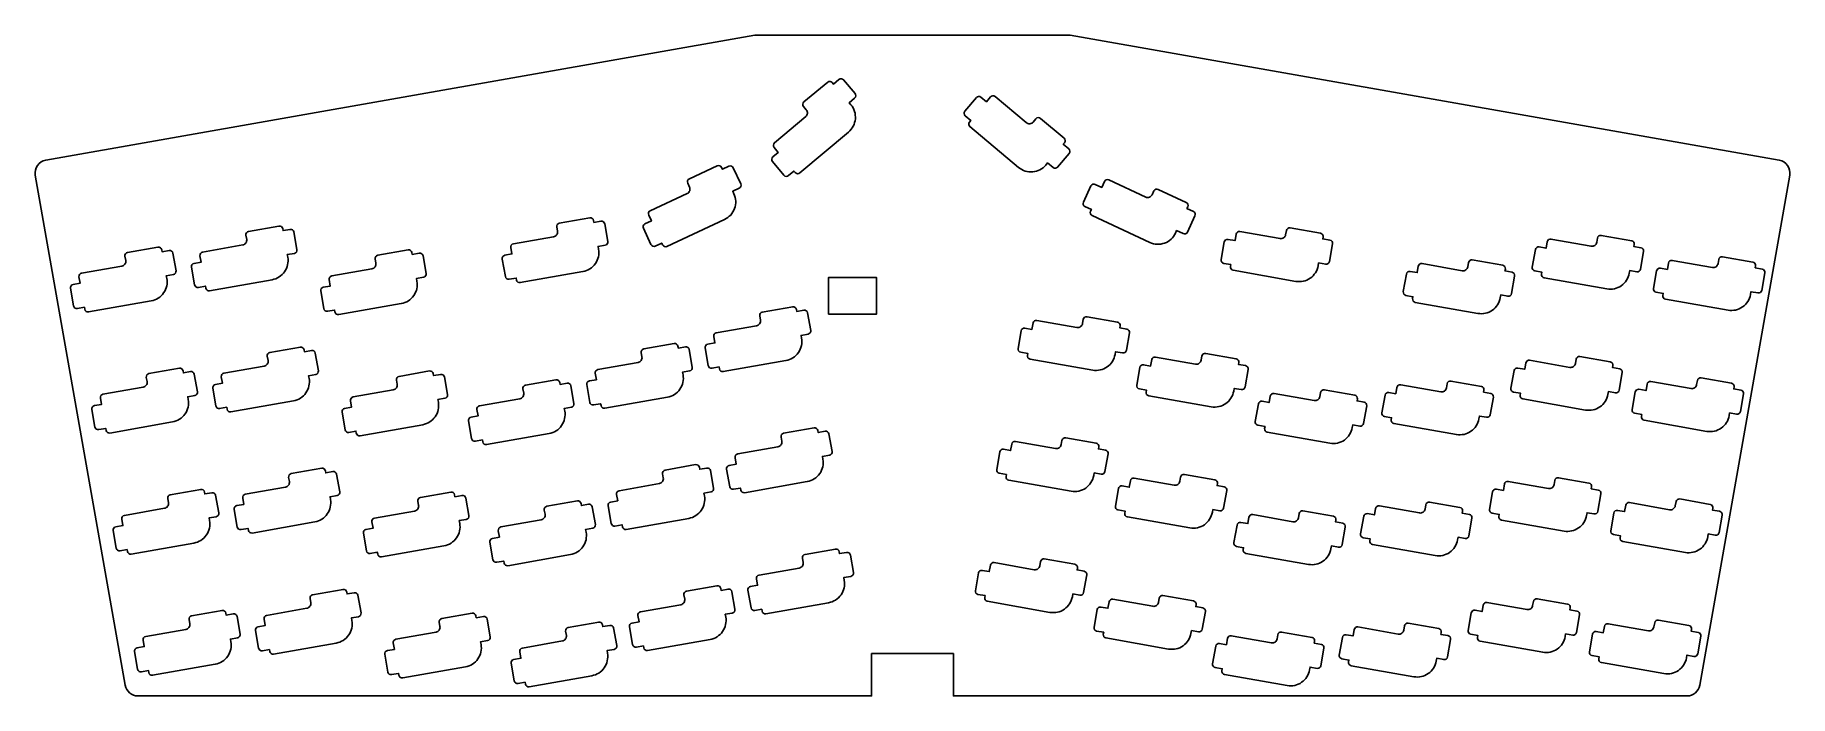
# Model space of a CAD drawing. Header units: millimetres. Extents: x -136 to 136, y 1 to 103.
import ezdxf

# ---------------------------------------------------------------- set-up
doc = ezdxf.new("R2010")
doc.units = ezdxf.units.MM
doc.layers.get('0').update_dxf_attribs({"linetype": 'CONTINUOUS'})

msp = doc.modelspace()

# ---------------------------------------------------------------- linework, layer by layer
for points in [[(121.95, 2.65, -0.36397), (119.99, 1), (6.35, 1), (6.35, 7.56), (-6.35, 7.56), (-6.35, 1), (-119.99, 1, -0.36397), (-121.95, 2.65), (-135.89, 81.67, -0.414214), (-134.27, 83.99), (-24.42, 103.36), (24.42, 103.36), (134.27, 83.99, -0.414214), (135.89, 81.67)], [(-21.44, 85.96, -0.414214), (-21.38, 86.67), (-16.54, 90.73, 0.414214), (-16.45, 91.78), (-16.87, 92.29, -0.414214), (-16.81, 93), (-13.14, 96.07, -0.414214), (-12.44, 96.01), (-12.24, 95.77), (-11.39, 96.49, -0.414214), (-10.68, 96.43), (-8.9, 94.31, -0.414214), (-8.96, 93.6), (-9.81, 92.89), (-9.54, 92.56, -0.414214), (-9.91, 88.34), (-17.45, 82.01, -0.414214), (-18.16, 82.07), (-18.36, 82.3), (-19.21, 81.59, -0.414214), (-19.91, 81.65), (-21.7, 83.78, -0.414214), (-21.64, 84.48), (-20.79, 85.19)], [(12.09, 93.8, -0.414214), (12.79, 93.86), (17.63, 89.8, 0.414214), (18.69, 89.89), (19.12, 90.4, -0.414214), (19.82, 90.46), (23.49, 87.39, -0.414214), (23.55, 86.68), (23.35, 86.45), (24.2, 85.73, -0.414214), (24.26, 85.03), (22.48, 82.9, -0.414214), (21.78, 82.84), (20.93, 83.56), (20.66, 83.23, -0.414214), (16.43, 82.86), (8.88, 89.19, -0.414214), (8.82, 89.89), (9.02, 90.13), (8.17, 90.85, -0.414214), (8.11, 91.55), (9.89, 93.68, -0.414214), (10.6, 93.74), (11.44, 93.03)], [(-40.86, 75.49, -0.414214), (-40.62, 76.15), (-34.9, 78.82, 0.414214), (-34.54, 79.82), (-34.82, 80.42, -0.414214), (-34.57, 81.08), (-30.24, 83.1, -0.414214), (-29.57, 82.86), (-29.44, 82.58), (-28.43, 83.05, -0.414214), (-27.77, 82.81), (-26.6, 80.3, -0.414214), (-26.84, 79.64), (-27.84, 79.17), (-27.66, 78.78, -0.414214), (-29.11, 74.8), (-38.04, 70.63, -0.414214), (-38.71, 70.87), (-38.84, 71.15), (-39.84, 70.68, -0.414214), (-40.51, 70.93), (-41.68, 73.44, -0.414214), (-41.44, 74.11), (-40.44, 74.57)], [(29.73, 80.69, -0.414214), (30.4, 80.93), (36.12, 78.26, 0.414214), (37.12, 78.62), (37.4, 79.22, -0.414214), (38.06, 79.46), (42.4, 77.44, -0.414214), (42.64, 76.78), (42.51, 76.5), (43.52, 76.03, -0.414214), (43.76, 75.36), (42.59, 72.85, -0.414214), (41.93, 72.61), (40.92, 73.08), (40.74, 72.69, -0.414214), (36.76, 71.24), (27.83, 75.4, -0.414214), (27.59, 76.07), (27.72, 76.35), (26.71, 76.82, -0.414214), (26.47, 77.48), (27.64, 80, -0.414214), (28.31, 80.24), (29.31, 79.77)], [(-110.38, 69.18, -0.414214), (-109.97, 69.75), (-103.75, 70.85, 0.414214), (-103.14, 71.72), (-103.26, 72.37, -0.414214), (-102.85, 72.95), (-98.14, 73.78, -0.414214), (-97.56, 73.38), (-97.51, 73.07), (-96.41, 73.27, -0.414214), (-95.83, 72.86), (-95.35, 70.13, -0.414214), (-95.76, 69.55), (-96.85, 69.36), (-96.77, 68.94, -0.414214), (-99.21, 65.47), (-108.91, 63.76, -0.414214), (-109.49, 64.16), (-109.54, 64.47), (-110.63, 64.27, -0.414214), (-111.21, 64.68), (-111.7, 67.41, -0.414214), (-111.29, 67.99), (-110.2, 68.18)], [(-62.23, 70.44, -0.414214), (-61.83, 71.02), (-55.61, 72.11, 0.414214), (-55, 72.98), (-55.11, 73.64, -0.414214), (-54.71, 74.21), (-49.99, 75.05, -0.414214), (-49.41, 74.64), (-49.36, 74.34), (-48.26, 74.53, -0.414214), (-47.68, 74.12), (-47.2, 71.4, -0.414214), (-47.61, 70.82), (-48.7, 70.62), (-48.63, 70.2, -0.414214), (-51.06, 66.73), (-60.76, 65.02, -0.414214), (-61.34, 65.42), (-61.39, 65.73), (-62.49, 65.54, -0.414214), (-63.07, 65.94), (-63.55, 68.67, -0.414214), (-63.14, 69.25), (-62.06, 69.45)], [(50.14, 72.52, -0.414214), (50.72, 72.92), (56.94, 71.83, 0.414214), (57.8, 72.43), (57.92, 73.09, -0.414214), (58.5, 73.49), (63.21, 72.66, -0.414214), (63.62, 72.08), (63.56, 71.78), (64.66, 71.59, -0.414214), (65.07, 71.01), (64.58, 68.28, -0.414214), (64.01, 67.87), (62.91, 68.06), (62.84, 67.64, -0.414214), (59.36, 65.21), (49.66, 66.92, -0.414214), (49.26, 67.5), (49.31, 67.8), (48.22, 68, -0.414214), (47.81, 68.58), (48.29, 71.31, -0.414214), (48.87, 71.72), (49.96, 71.52)], [(98.33, 71.35, -0.414214), (98.91, 71.75), (105.13, 70.66, 0.414214), (106, 71.26), (106.11, 71.92, -0.414214), (106.69, 72.32), (111.41, 71.49, -0.414214), (111.81, 70.91), (111.76, 70.61), (112.85, 70.41, -0.414214), (113.26, 69.84), (112.78, 67.11, -0.414214), (112.2, 66.7), (111.11, 66.89), (111.03, 66.47, -0.414214), (107.56, 64.04), (97.86, 65.75, -0.414214), (97.45, 66.33), (97.51, 66.63), (96.41, 66.83, -0.414214), (96.01, 67.41), (96.49, 70.14, -0.414214), (97.07, 70.55), (98.15, 70.35)], [(-129.12, 65.9, -0.414214), (-128.71, 66.48), (-122.49, 67.58, 0.414214), (-121.88, 68.45), (-122, 69.1, -0.414214), (-121.59, 69.68), (-116.88, 70.51, -0.414214), (-116.3, 70.1), (-116.24, 69.8), (-115.15, 69.99, -0.414214), (-114.57, 69.59), (-114.09, 66.86, -0.414214), (-114.49, 66.28), (-115.59, 66.09), (-115.51, 65.67, -0.414214), (-117.94, 62.19), (-127.64, 60.48, -0.414214), (-128.22, 60.89), (-128.28, 61.19), (-129.37, 61, -0.414214), (-129.95, 61.41), (-130.43, 64.14, -0.414214), (-130.03, 64.72), (-128.94, 64.91)], [(-90.36, 65.48, -0.414214), (-89.96, 66.06), (-83.74, 67.16, 0.414214), (-83.13, 68.03), (-83.24, 68.68, -0.414214), (-82.84, 69.26), (-78.12, 70.09, -0.414214), (-77.55, 69.68), (-77.49, 69.38), (-76.4, 69.57, -0.414214), (-75.82, 69.17), (-75.34, 66.44, -0.414214), (-75.74, 65.86), (-76.83, 65.67), (-76.76, 65.25, -0.414214), (-79.19, 61.77), (-88.89, 60.06, -0.414214), (-89.47, 60.47), (-89.52, 60.77), (-90.62, 60.58, -0.414214), (-91.2, 60.99), (-91.68, 63.72, -0.414214), (-91.28, 64.3), (-90.19, 64.49)], [(78.35, 67.56, -0.414214), (78.93, 67.96), (85.15, 66.86, 0.414214), (86.02, 67.47), (86.14, 68.12, -0.414214), (86.72, 68.53), (91.43, 67.7, -0.414214), (91.84, 67.12), (91.78, 66.82), (92.88, 66.62, -0.414214), (93.28, 66.04), (92.8, 63.32, -0.414214), (92.22, 62.91), (91.13, 63.1), (91.06, 62.68, -0.414214), (87.58, 60.25), (77.88, 61.96, -0.414214), (77.48, 62.54), (77.53, 62.84), (76.44, 63.04, -0.414214), (76.03, 63.62), (76.51, 66.35, -0.414214), (77.09, 66.75), (78.18, 66.56)], [(117.11, 68.05, -0.414214), (117.69, 68.46), (123.91, 67.36, 0.414214), (124.78, 67.97), (124.89, 68.62, -0.414214), (125.47, 69.03), (130.19, 68.19, -0.414214), (130.59, 67.62), (130.54, 67.31), (131.63, 67.12, -0.414214), (132.04, 66.54), (131.56, 63.81, -0.414214), (130.98, 63.41), (129.89, 63.6), (129.81, 63.18, -0.414214), (126.34, 60.75), (116.64, 62.46, -0.414214), (116.23, 63.03), (116.29, 63.34), (115.19, 63.53, -0.414214), (114.79, 64.11), (115.27, 66.84, -0.414214), (115.85, 67.25), (116.94, 67.06)], [(-30.79, 56.66, -0.414214), (-30.39, 57.24), (-24.17, 58.34, 0.414214), (-23.56, 59.21), (-23.67, 59.86, -0.414214), (-23.27, 60.44), (-18.56, 61.27, -0.414214), (-17.98, 60.86), (-17.92, 60.56), (-16.83, 60.75, -0.414214), (-16.25, 60.35), (-15.77, 57.62, -0.414214), (-16.17, 57.04), (-17.26, 56.85), (-17.19, 56.43, -0.414214), (-19.62, 52.95), (-29.32, 51.24, -0.414214), (-29.9, 51.65), (-29.95, 51.95), (-31.05, 51.76, -0.414214), (-31.63, 52.16), (-32.11, 54.9, -0.414214), (-31.71, 55.48), (-30.62, 55.67)], [(18.68, 58.77, -0.414214), (19.26, 59.17), (25.48, 58.07, 0.414214), (26.35, 58.68), (26.46, 59.33, -0.414214), (27.04, 59.74), (31.75, 58.91, -0.414214), (32.16, 58.33), (32.11, 58.03), (33.2, 57.83, -0.414214), (33.61, 57.25), (33.13, 54.53, -0.414214), (32.55, 54.12), (31.45, 54.31), (31.38, 53.89, -0.414214), (27.91, 51.46), (18.21, 53.17, -0.414214), (17.8, 53.75), (17.85, 54.05), (16.76, 54.25, -0.414214), (16.35, 54.83), (16.84, 57.56, -0.414214), (17.41, 57.96), (18.5, 57.77)], [(-107.07, 50.41, -0.414214), (-106.66, 50.99), (-100.44, 52.09, 0.414214), (-99.83, 52.96), (-99.95, 53.61, -0.414214), (-99.54, 54.19), (-94.83, 55.02, -0.414214), (-94.25, 54.62), (-94.2, 54.31), (-93.1, 54.51, -0.414214), (-92.52, 54.1), (-92.04, 51.37, -0.414214), (-92.45, 50.79), (-93.54, 50.6), (-93.47, 50.18, -0.414214), (-95.9, 46.71), (-105.6, 44.99, -0.414214), (-106.18, 45.4), (-106.23, 45.7), (-107.33, 45.51, -0.414214), (-107.91, 45.92), (-108.39, 48.65, -0.414214), (-107.98, 49.23), (-106.89, 49.42)], [(-49.14, 50.97, -0.414214), (-48.74, 51.55), (-42.52, 52.65, 0.414214), (-41.91, 53.52), (-42.02, 54.17, -0.414214), (-41.62, 54.75), (-36.91, 55.58, -0.414214), (-36.33, 55.17), (-36.27, 54.87), (-35.18, 55.06, -0.414214), (-34.6, 54.66), (-34.12, 51.93, -0.414214), (-34.52, 51.35), (-35.61, 51.16), (-35.54, 50.74, -0.414214), (-37.97, 47.26), (-47.67, 45.55, -0.414214), (-48.25, 45.96), (-48.31, 46.26), (-49.4, 46.07, -0.414214), (-49.98, 46.47), (-50.46, 49.21, -0.414214), (-50.06, 49.79), (-48.97, 49.98)], [(-125.81, 47.14, -0.414214), (-125.4, 47.72), (-119.18, 48.82, 0.414214), (-118.57, 49.69), (-118.69, 50.34, -0.414214), (-118.28, 50.92), (-113.57, 51.75, -0.414214), (-112.99, 51.34), (-112.94, 51.04), (-111.84, 51.23, -0.414214), (-111.26, 50.83), (-110.78, 48.1, -0.414214), (-111.19, 47.52), (-112.28, 47.33), (-112.2, 46.91, -0.414214), (-114.64, 43.43), (-124.34, 41.72, -0.414214), (-124.92, 42.13), (-124.97, 42.43), (-126.06, 42.24, -0.414214), (-126.64, 42.64), (-127.13, 45.38, -0.414214), (-126.72, 45.96), (-125.63, 46.15)], [(37.06, 53.09, -0.414214), (37.64, 53.49), (43.86, 52.4, 0.414214), (44.73, 53.01), (44.84, 53.66, -0.414214), (45.42, 54.06), (50.13, 53.23, -0.414214), (50.54, 52.65), (50.48, 52.35), (51.58, 52.16, -0.414214), (51.99, 51.58), (51.51, 48.85, -0.414214), (50.93, 48.44), (49.83, 48.63), (49.76, 48.22, -0.414214), (46.29, 45.78), (36.59, 47.49, -0.414214), (36.18, 48.07), (36.23, 48.38), (35.14, 48.57, -0.414214), (34.73, 49.15), (35.22, 51.88, -0.414214), (35.79, 52.29), (36.88, 52.1)], [(95.02, 52.59, -0.414214), (95.6, 52.99), (101.82, 51.89, 0.414214), (102.69, 52.5), (102.8, 53.15, -0.414214), (103.38, 53.56), (108.1, 52.73, -0.414214), (108.5, 52.15), (108.45, 51.85), (109.55, 51.65, -0.414214), (109.95, 51.07), (109.47, 48.35, -0.414214), (108.89, 47.94), (107.8, 48.13), (107.73, 47.71, -0.414214), (104.25, 45.28), (94.55, 46.99, -0.414214), (94.14, 47.57), (94.2, 47.87), (93.1, 48.07, -0.414214), (92.7, 48.65), (93.18, 51.38, -0.414214), (93.76, 51.78), (94.85, 51.59)], [(-87.05, 46.72, -0.414214), (-86.65, 47.3), (-80.43, 48.4, 0.414214), (-79.82, 49.27), (-79.94, 49.92, -0.414214), (-79.53, 50.5), (-74.82, 51.33, -0.414214), (-74.24, 50.92), (-74.18, 50.62), (-73.09, 50.81, -0.414214), (-72.51, 50.41), (-72.03, 47.68, -0.414214), (-72.43, 47.1), (-73.52, 46.91), (-73.45, 46.49, -0.414214), (-75.88, 43.01), (-85.58, 41.3, -0.414214), (-86.16, 41.71), (-86.22, 42.01), (-87.31, 41.82, -0.414214), (-87.89, 42.23), (-88.37, 44.96, -0.414214), (-87.97, 45.54), (-86.88, 45.73)], [(-67.47, 45.35, -0.414214), (-67.06, 45.93), (-60.84, 47.03, 0.414214), (-60.23, 47.9), (-60.35, 48.55, -0.414214), (-59.94, 49.13), (-55.23, 49.96, -0.414214), (-54.65, 49.55), (-54.59, 49.25), (-53.5, 49.44, -0.414214), (-52.92, 49.04), (-52.44, 46.31, -0.414214), (-52.84, 45.73), (-53.94, 45.54), (-53.86, 45.12, -0.414214), (-56.29, 41.64), (-65.99, 39.93, -0.414214), (-66.57, 40.34), (-66.63, 40.64), (-67.72, 40.45, -0.414214), (-68.3, 40.85), (-68.78, 43.59, -0.414214), (-68.38, 44.17), (-67.29, 44.36)], [(75.05, 48.79, -0.414214), (75.63, 49.2), (81.85, 48.1, 0.414214), (82.71, 48.71), (82.83, 49.36, -0.414214), (83.41, 49.77), (88.12, 48.94, -0.414214), (88.53, 48.36), (88.47, 48.06), (89.57, 47.86, -0.414214), (89.98, 47.28), (89.5, 44.55, -0.414214), (88.92, 44.15), (87.82, 44.34), (87.75, 43.92, -0.414214), (84.27, 41.49), (74.58, 43.2, -0.414214), (74.17, 43.78), (74.22, 44.08), (73.13, 44.28, -0.414214), (72.72, 44.85), (73.2, 47.59, -0.414214), (73.78, 47.99), (74.87, 47.8)], [(113.8, 49.29, -0.414214), (114.38, 49.7), (120.6, 48.6, 0.414214), (121.47, 49.21), (121.59, 49.86, -0.414214), (122.16, 50.27), (126.88, 49.43, -0.414214), (127.28, 48.85), (127.23, 48.55), (128.33, 48.36, -0.414214), (128.73, 47.78), (128.25, 45.05, -0.414214), (127.67, 44.65), (126.58, 44.84), (126.51, 44.42, -0.414214), (123.03, 41.98), (113.33, 43.69, -0.414214), (112.93, 44.27), (112.98, 44.58), (111.88, 44.77, -0.414214), (111.48, 45.35), (111.96, 48.08, -0.414214), (112.54, 48.49), (113.63, 48.3)], [(55.43, 47.44, -0.414214), (56.01, 47.84), (62.23, 46.75, 0.414214), (63.1, 47.35), (63.21, 48.01, -0.414214), (63.79, 48.41), (68.5, 47.58, -0.414214), (68.91, 47), (68.86, 46.7), (69.95, 46.5, -0.414214), (70.36, 45.93), (69.88, 43.2, -0.414214), (69.3, 42.79), (68.21, 42.98), (68.13, 42.56, -0.414214), (64.66, 40.13), (54.96, 41.84, -0.414214), (54.55, 42.42), (54.61, 42.72), (53.51, 42.92, -0.414214), (53.1, 43.5), (53.59, 46.23, -0.414214), (54.17, 46.64), (55.25, 46.44)], [(-27.49, 37.9, -0.414214), (-27.08, 38.48), (-20.86, 39.58, 0.414214), (-20.25, 40.44), (-20.37, 41.1, -0.414214), (-19.96, 41.68), (-15.25, 42.51, -0.414214), (-14.67, 42.1), (-14.61, 41.8), (-13.52, 41.99, -0.414214), (-12.94, 41.59), (-12.46, 38.86, -0.414214), (-12.86, 38.28), (-13.96, 38.09), (-13.88, 37.67, -0.414214), (-16.31, 34.19), (-26.01, 32.48, -0.414214), (-26.59, 32.89), (-26.65, 33.19), (-27.74, 33, -0.414214), (-28.32, 33.4), (-28.8, 36.14, -0.414214), (-28.4, 36.71), (-27.31, 36.91)], [(15.37, 40.01), (15.19, 39.01), (14.11, 39.2, 0.414214), (13.53, 38.8), (13.05, 36.07, 0.414214), (13.45, 35.49), (14.55, 35.29), (14.49, 34.99, 0.414214), (14.9, 34.41), (24.6, 32.7, 0.414214), (28.07, 35.13), (28.15, 35.55), (29.24, 35.36, 0.414214), (29.82, 35.77), (30.3, 38.49, 0.414214), (29.89, 39.07), (28.8, 39.27), (28.85, 39.57, 0.414214), (28.44, 40.15), (23.73, 40.98, 0.414214), (23.15, 40.57), (23.04, 39.92, -0.414214), (22.17, 39.31), (15.95, 40.41, 0.414214)], [(-103.76, 31.65, -0.414214), (-103.36, 32.23), (-97.14, 33.33, 0.414214), (-96.53, 34.2), (-96.64, 34.85, -0.414214), (-96.24, 35.43), (-91.52, 36.26, -0.414214), (-90.94, 35.86), (-90.89, 35.55), (-89.79, 35.75, -0.414214), (-89.21, 35.34), (-88.73, 32.61, -0.414214), (-89.14, 32.03), (-90.23, 31.84), (-90.16, 31.42, -0.414214), (-92.59, 27.94), (-102.29, 26.23, -0.414214), (-102.87, 26.64), (-102.92, 26.94), (-104.02, 26.75, -0.414214), (-104.6, 27.16), (-105.08, 29.89, -0.414214), (-104.67, 30.47), (-103.59, 30.66)], [(-45.84, 32.21, -0.414214), (-45.43, 32.79), (-39.21, 33.89, 0.414214), (-38.6, 34.76), (-38.72, 35.41, -0.414214), (-38.31, 35.99), (-33.6, 36.82, -0.414214), (-33.02, 36.41), (-32.97, 36.11), (-31.87, 36.3, -0.414214), (-31.29, 35.9), (-30.81, 33.17, -0.414214), (-31.21, 32.59), (-32.31, 32.4), (-32.23, 31.98, -0.414214), (-34.67, 28.5), (-44.36, 26.79, -0.414214), (-44.94, 27.2), (-45, 27.5), (-46.09, 27.31, -0.414214), (-46.67, 27.71), (-47.15, 30.45, -0.414214), (-46.75, 31.03), (-45.66, 31.22)], [(-122.5, 28.38, -0.414214), (-122.09, 28.96), (-115.87, 30.06, 0.414214), (-115.26, 30.93), (-115.38, 31.58, -0.414214), (-114.97, 32.16), (-110.26, 32.99, -0.414214), (-109.68, 32.58), (-109.63, 32.28), (-108.53, 32.47, -0.414214), (-107.95, 32.07), (-107.47, 29.34, -0.414214), (-107.88, 28.76), (-108.97, 28.57), (-108.9, 28.15, -0.414214), (-111.33, 24.67), (-121.03, 22.96, -0.414214), (-121.61, 23.37), (-121.66, 23.67), (-122.76, 23.48, -0.414214), (-123.34, 23.88), (-123.82, 26.62, -0.414214), (-123.41, 27.2), (-122.32, 27.39)], [(33.75, 34.33, -0.414214), (34.33, 34.73), (40.55, 33.64, 0.414214), (41.42, 34.24), (41.53, 34.9, -0.414214), (42.11, 35.3), (46.82, 34.47, -0.414214), (47.23, 33.89), (47.18, 33.59), (48.27, 33.4, -0.414214), (48.68, 32.82), (48.2, 30.09, -0.414214), (47.62, 29.68), (46.53, 29.87), (46.45, 29.45, -0.414214), (42.98, 27.02), (33.28, 28.73, -0.414214), (32.87, 29.31), (32.93, 29.62), (31.83, 29.81, -0.414214), (31.43, 30.39), (31.91, 33.12, -0.414214), (32.49, 33.53), (33.57, 33.33)], [(91.71, 33.83, -0.414214), (92.29, 34.23), (98.51, 33.13, 0.414214), (99.38, 33.74), (99.5, 34.39, -0.414214), (100.08, 34.8), (104.79, 33.97, -0.414214), (105.19, 33.39), (105.14, 33.09), (106.24, 32.89, -0.414214), (106.64, 32.31), (106.16, 29.59, -0.414214), (105.58, 29.18), (104.49, 29.37), (104.42, 28.95, -0.414214), (100.94, 26.52), (91.24, 28.23, -0.414214), (90.84, 28.81), (90.89, 29.11), (89.8, 29.31, -0.414214), (89.39, 29.89), (89.87, 32.62, -0.414214), (90.45, 33.02), (91.54, 32.83)], [(-83.75, 27.96, -0.414214), (-83.34, 28.54), (-77.12, 29.64, 0.414214), (-76.51, 30.51), (-76.63, 31.16, -0.414214), (-76.22, 31.74), (-71.51, 32.57, -0.414214), (-70.93, 32.16), (-70.88, 31.86), (-69.78, 32.05, -0.414214), (-69.2, 31.65), (-68.72, 28.92, -0.414214), (-69.12, 28.34), (-70.22, 28.15), (-70.14, 27.73, -0.414214), (-72.58, 24.25), (-82.28, 22.54, -0.414214), (-82.85, 22.95), (-82.91, 23.25), (-84, 23.06, -0.414214), (-84.58, 23.46), (-85.06, 26.2, -0.414214), (-84.66, 26.78), (-83.57, 26.97)], [(-64.16, 26.59, -0.414214), (-63.75, 27.17), (-57.53, 28.27, 0.414214), (-56.92, 29.13), (-57.04, 29.79, -0.414214), (-56.63, 30.37), (-51.92, 31.2, -0.414214), (-51.34, 30.79), (-51.29, 30.49), (-50.19, 30.68, -0.414214), (-49.61, 30.28), (-49.13, 27.55, -0.414214), (-49.54, 26.97), (-50.63, 26.78), (-50.55, 26.36, -0.414214), (-52.99, 22.88), (-62.69, 21.17, -0.414214), (-63.27, 21.58), (-63.32, 21.88), (-64.41, 21.69, -0.414214), (-64.99, 22.09), (-65.48, 24.83, -0.414214), (-65.07, 25.4), (-63.98, 25.6)], [(71.74, 30.03, -0.414214), (72.32, 30.44), (78.54, 29.34, 0.414214), (79.41, 29.95), (79.52, 30.6, -0.414214), (80.1, 31.01), (84.81, 30.18, -0.414214), (85.22, 29.6), (85.17, 29.3), (86.26, 29.1, -0.414214), (86.67, 28.52), (86.19, 25.79, -0.414214), (85.61, 25.39), (84.52, 25.58), (84.44, 25.16, -0.414214), (80.97, 22.73), (71.27, 24.44, -0.414214), (70.86, 25.02), (70.92, 25.32), (69.82, 25.51, -0.414214), (69.41, 26.09), (69.9, 28.83, -0.414214), (70.48, 29.23), (71.56, 29.04)], [(110.49, 30.53, -0.414214), (111.07, 30.94), (117.29, 29.84, 0.414214), (118.16, 30.45), (118.28, 31.1, -0.414214), (118.86, 31.5), (123.57, 30.67, -0.414214), (123.98, 30.09), (123.92, 29.79), (125.02, 29.6, -0.414214), (125.42, 29.02), (124.94, 26.29, -0.414214), (124.36, 25.88), (123.27, 26.08), (123.2, 25.66, -0.414214), (119.72, 23.22), (110.02, 24.93, -0.414214), (109.62, 25.51), (109.67, 25.82), (108.58, 26.01, -0.414214), (108.17, 26.59), (108.65, 29.32, -0.414214), (109.23, 29.73), (110.32, 29.54)], [(52.12, 28.68, -0.414214), (52.7, 29.08), (58.92, 27.98, 0.414214), (59.79, 28.59), (59.9, 29.24, -0.414214), (60.48, 29.65), (65.2, 28.82, -0.414214), (65.6, 28.24), (65.55, 27.94), (66.64, 27.74, -0.414214), (67.05, 27.16), (66.57, 24.44, -0.414214), (65.99, 24.03), (64.9, 24.22), (64.82, 23.8, -0.414214), (61.35, 21.37), (51.65, 23.08, -0.414214), (51.24, 23.66), (51.3, 23.96), (50.2, 24.16, -0.414214), (49.8, 24.74), (50.28, 27.47, -0.414214), (50.86, 27.87), (51.95, 27.68)], [(-24.18, 19.14, -0.414214), (-23.77, 19.72), (-17.55, 20.81, 0.414214), (-16.94, 21.68), (-17.06, 22.34, -0.414214), (-16.65, 22.91), (-11.94, 23.75, -0.414214), (-11.36, 23.34), (-11.31, 23.04), (-10.21, 23.23, -0.414214), (-9.63, 22.82), (-9.15, 20.1, -0.414214), (-9.56, 19.52), (-10.65, 19.32), (-10.57, 18.9, -0.414214), (-13.01, 15.43), (-22.71, 13.72, -0.414214), (-23.29, 14.12), (-23.34, 14.43), (-24.43, 14.24, -0.414214), (-25.01, 14.64), (-25.5, 17.37, -0.414214), (-25.09, 17.95), (-24, 18.15)], [(12.06, 21.24, -0.414214), (12.64, 21.65), (18.86, 20.55, 0.414214), (19.73, 21.16), (19.84, 21.81, -0.414214), (20.42, 22.22), (25.14, 21.39, -0.414214), (25.54, 20.81), (25.49, 20.51), (26.59, 20.31, -0.414214), (26.99, 19.73), (26.51, 17, -0.414214), (25.93, 16.6), (24.84, 16.79), (24.76, 16.37, -0.414214), (21.29, 13.94), (11.59, 15.65, -0.414214), (11.18, 16.23), (11.24, 16.53), (10.14, 16.73, -0.414214), (9.74, 17.3), (10.22, 20.04, -0.414214), (10.8, 20.44), (11.89, 20.25)], [(-100.45, 12.89, -0.414214), (-100.05, 13.47), (-93.83, 14.57, 0.414214), (-93.22, 15.44), (-93.33, 16.09, -0.414214), (-92.93, 16.67), (-88.22, 17.5, -0.414214), (-87.64, 17.09), (-87.58, 16.79), (-86.49, 16.98, -0.414214), (-85.91, 16.58), (-85.43, 13.85, -0.414214), (-85.83, 13.27), (-86.92, 13.08), (-86.85, 12.66, -0.414214), (-89.28, 9.18), (-98.98, 7.47, -0.414214), (-99.56, 7.88), (-99.61, 8.18), (-100.71, 7.99, -0.414214), (-101.29, 8.4), (-101.77, 11.13, -0.414214), (-101.37, 11.71), (-100.28, 11.9)], [(-42.53, 13.45, -0.414214), (-42.12, 14.03), (-35.9, 15.13, 0.414214), (-35.29, 16), (-35.41, 16.65, -0.414214), (-35, 17.23), (-30.29, 18.06, -0.414214), (-29.71, 17.65), (-29.66, 17.35), (-28.56, 17.54, -0.414214), (-27.98, 17.14), (-27.5, 14.41, -0.414214), (-27.91, 13.83), (-29, 13.64), (-28.92, 13.22, -0.414214), (-31.36, 9.74), (-41.06, 8.03, -0.414214), (-41.64, 8.44), (-41.69, 8.74), (-42.78, 8.55, -0.414214), (-43.36, 8.95), (-43.85, 11.69, -0.414214), (-43.44, 12.27), (-42.35, 12.46)], [(30.44, 15.57, -0.414214), (31.02, 15.97), (37.24, 14.88, 0.414214), (38.11, 15.48), (38.22, 16.14, -0.414214), (38.8, 16.54), (43.52, 15.71, -0.414214), (43.92, 15.13), (43.87, 14.83), (44.97, 14.63, -0.414214), (45.37, 14.06), (44.89, 11.33, -0.414214), (44.31, 10.92), (43.22, 11.11), (43.14, 10.69, -0.414214), (39.67, 8.26), (29.97, 9.97, -0.414214), (29.56, 10.55), (29.62, 10.85), (28.52, 11.05, -0.414214), (28.12, 11.63), (28.6, 14.36, -0.414214), (29.18, 14.77), (30.27, 14.57)], [(-119.19, 9.62, -0.414214), (-118.79, 10.2), (-112.57, 11.3, 0.414214), (-111.96, 12.17), (-112.07, 12.82, -0.414214), (-111.67, 13.4), (-106.95, 14.23, -0.414214), (-106.37, 13.82), (-106.32, 13.52), (-105.22, 13.71, -0.414214), (-104.64, 13.31), (-104.16, 10.58, -0.414214), (-104.57, 10), (-105.66, 9.81), (-105.59, 9.39, -0.414214), (-108.02, 5.91), (-117.72, 4.2, -0.414214), (-118.3, 4.61), (-118.35, 4.91), (-119.45, 4.72, -0.414214), (-120.03, 5.12), (-120.51, 7.86, -0.414214), (-120.1, 8.44), (-119.02, 8.63)], [(-80.44, 9.2, -0.414214), (-80.03, 9.78), (-73.81, 10.88, 0.414214), (-73.2, 11.75), (-73.32, 12.4, -0.414214), (-72.91, 12.98), (-68.2, 13.81, -0.414214), (-67.62, 13.4), (-67.57, 13.1), (-66.47, 13.29, -0.414214), (-65.89, 12.89), (-65.41, 10.16, -0.414214), (-65.82, 9.58), (-66.91, 9.39), (-66.83, 8.97, -0.414214), (-69.27, 5.49), (-78.97, 3.78, -0.414214), (-79.55, 4.19), (-79.6, 4.49), (-80.7, 4.3, -0.414214), (-81.27, 4.7), (-81.76, 7.44, -0.414214), (-81.35, 8.02), (-80.26, 8.21)], [(88.41, 15.07, -0.414214), (88.98, 15.47), (95.21, 14.37, 0.414214), (96.07, 14.98), (96.19, 15.63, -0.414214), (96.77, 16.04), (101.48, 15.21, -0.414214), (101.89, 14.63), (101.83, 14.33), (102.93, 14.13, -0.414214), (103.34, 13.55), (102.85, 10.82, -0.414214), (102.27, 10.42), (101.18, 10.61), (101.11, 10.19, -0.414214), (97.63, 7.76), (87.93, 9.47, -0.414214), (87.53, 10.05), (87.58, 10.35), (86.49, 10.55, -0.414214), (86.08, 11.12), (86.56, 13.86, -0.414214), (87.14, 14.26), (88.23, 14.07)], [(-60.85, 7.83, -0.414214), (-60.44, 8.41), (-54.22, 9.51, 0.414214), (-53.62, 10.37), (-53.73, 11.03, -0.414214), (-53.32, 11.6), (-48.61, 12.44, -0.414214), (-48.03, 12.03), (-47.98, 11.73), (-46.88, 11.92, -0.414214), (-46.3, 11.52), (-45.82, 8.79, -0.414214), (-46.23, 8.21), (-47.32, 8.01), (-47.25, 7.6, -0.414214), (-49.68, 4.12), (-59.38, 2.41, -0.414214), (-59.96, 2.82), (-60.01, 3.12), (-61.11, 2.93, -0.414214), (-61.69, 3.33), (-62.17, 6.07, -0.414214), (-61.76, 6.64), (-60.67, 6.84)], [(48.81, 9.92, -0.414214), (49.39, 10.32), (55.61, 9.22, 0.414214), (56.48, 9.83), (56.6, 10.48, -0.414214), (57.17, 10.89), (61.89, 10.06, -0.414214), (62.29, 9.48), (62.24, 9.18), (63.34, 8.98, -0.414214), (63.74, 8.4), (63.26, 5.68, -0.414214), (62.68, 5.27), (61.59, 5.46), (61.52, 5.04, -0.414214), (58.04, 2.61), (48.34, 4.32, -0.414214), (47.94, 4.9), (47.99, 5.2), (46.89, 5.4, -0.414214), (46.49, 5.98), (46.97, 8.71, -0.414214), (47.55, 9.11), (48.64, 8.92)], [(68.43, 11.27, -0.414214), (69.01, 11.68), (75.23, 10.58, 0.414214), (76.1, 11.19), (76.21, 11.84, -0.414214), (76.79, 12.25), (81.51, 11.42, -0.414214), (81.91, 10.84), (81.86, 10.53), (82.95, 10.34, -0.414214), (83.36, 9.76), (82.88, 7.03, -0.414214), (82.3, 6.63), (81.21, 6.82), (81.13, 6.4, -0.414214), (77.66, 3.97), (67.96, 5.68, -0.414214), (67.55, 6.26), (67.61, 6.56), (66.51, 6.75, -0.414214), (66.11, 7.33), (66.59, 10.07, -0.414214), (67.17, 10.47), (68.26, 10.28)], [(107.19, 11.77, -0.414214), (107.77, 12.18), (113.99, 11.08, 0.414214), (114.85, 11.69), (114.97, 12.34, -0.414214), (115.55, 12.74), (120.26, 11.91, -0.414214), (120.67, 11.33), (120.61, 11.03), (121.71, 10.84, -0.414214), (122.12, 10.26), (121.64, 7.53, -0.414214), (121.06, 7.12), (119.96, 7.32), (119.89, 6.9, -0.414214), (116.41, 4.46), (106.72, 6.17, -0.414214), (106.31, 6.75), (106.36, 7.06), (105.27, 7.25, -0.414214), (104.86, 7.83), (105.34, 10.56, -0.414214), (105.92, 10.97), (107.01, 10.78)]]:
    msp.add_lwpolyline(points, format="xyb", close=True)
msp.add_lwpolyline([(-12.99, 60.13), (-5.58, 60.13), (-5.58, 65.83), (-12.99, 65.83)], close=True)

doc.saveas('drawing.dxf')
